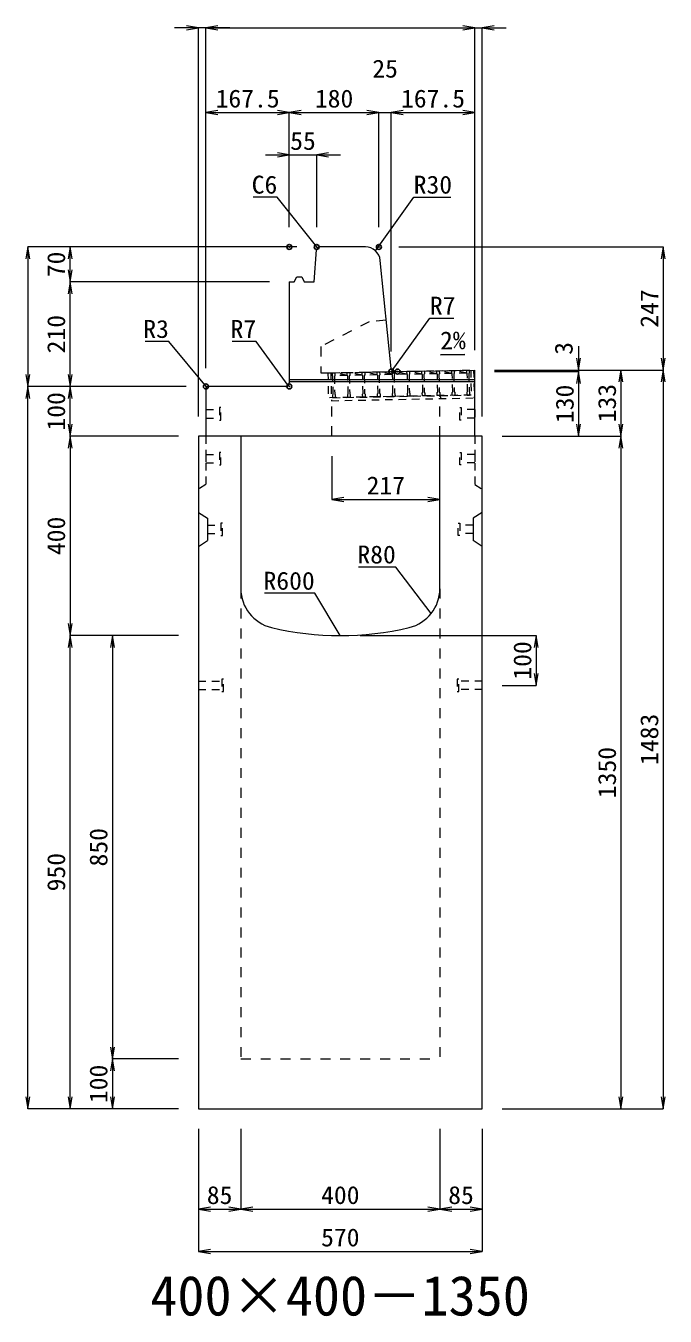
# Model space of a CAD drawing. Units: millimetres at full size; some dimension numbers follow another scale. Extents: x -18734 to 51600, y -18820 to 17820.
# Drawn here: x 37918 to 39203, y -7986 to -5396 of the extents above; entities that cross this region are included whole.
import ezdxf
from ezdxf.enums import TextEntityAlignment as Align

# ---------------------------------------------------------------- set-up
doc = ezdxf.new("R2010")
doc.units = ezdxf.units.MM
doc.header["$LTSCALE"] = 20
doc.header["$PDMODE"] = 32
doc.header["$PDSIZE"] = 10
doc.linetypes.add('USER1', pattern=[2, 1, -1])
doc.linetypes.add('USER2', pattern=[1.35, 0.75, -0.6])
for name, color, linetype, lineweight in [('インサート', 3, 'USER2', 9), ('グレーチング', 7, 'USER2', 5), ('受枠', 3, 'USER2', 9), ('寸法線', 7, 'Continuous', 13), ('引出線', 4, 'Continuous', 13), ('本体', 2, 'Continuous', 13), ('目地', 132, 'Continuous', 5)]:
    doc.layers.add(name, color=color, linetype=linetype, lineweight=lineweight)
doc.layers.add('作業エリア', color=11, linetype='Continuous')
doc.layers.add('文字', color=7, linetype='Continuous')
doc.styles.add('ＭＳ 明朝', font='')
doc.styles.get('ＭＳ 明朝').set_extended_font_data('MS Mincho')

# ---------------------------------------------------------------- blocks, each defined once
blk = doc.blocks.new('open_arrow')
at = {"color": 0, "linetype": 'Continuous', "lineweight": -2}
blk.add_lwpolyline([(7.5, 1.25), (0, 0), (7.5, -1.25)], dxfattribs=at)

msp = doc.modelspace()

# ---------------------------------------------------------------- linework, layer by layer
at = {"layer": 'インサート'}
for p, q in [((38310, -6162.5), (38307, -6162.5)), ((38307, -6162.5), (38307, -6187.5)), ((38310, -6187.5), (38310, -6162.5)), ((38790, -6162.5), (38793, -6162.5)), ((38790, -6187.5), (38790, -6162.5)), ((38793, -6162.5), (38793, -6187.5)), ((38280, -6166.5), (38307, -6166.5)), ((38280, -6166.5), (38280, -6183.5)), ((38280, -6183.5), (38307, -6183.5)), ((38307, -6187.5), (38310, -6187.5)), ((38793, -6187.5), (38790, -6187.5)), ((38820, -6166.5), (38793, -6166.5)), ((38820, -6183.5), (38793, -6183.5)), ((38820, -6166.5), (38820, -6183.5)), ((38280, -6256.5), (38307, -6256.5)), ((38280, -6256.5), (38280, -6273.5)), ((38310, -6252.5), (38307, -6252.5)), ((38307, -6252.5), (38307, -6277.5)), ((38310, -6277.5), (38310, -6252.5)), ((38790, -6252.5), (38793, -6252.5)), ((38790, -6277.5), (38790, -6252.5)), ((38793, -6252.5), (38793, -6277.5)), ((38820, -6256.5), (38793, -6256.5)), ((38820, -6256.5), (38820, -6273.5)), ((38280, -6273.5), (38307, -6273.5)), ((38307, -6277.5), (38310, -6277.5)), ((38793, -6277.5), (38790, -6277.5)), ((38820, -6273.5), (38793, -6273.5)), ((38313.2, -6394.5), (38310.2, -6394.5)), ((38310.2, -6394.5), (38310.2, -6419.5)), ((38313.2, -6419.5), (38313.2, -6394.5)), ((38786.8, -6394.5), (38789.8, -6394.5)), ((38786.8, -6419.5), (38786.8, -6394.5)), ((38789.8, -6394.5), (38789.8, -6419.5)), ((38283.2, -6398.5), (38310.2, -6398.5)), ((38283.2, -6398.5), (38283.2, -6415.5)), ((38283.2, -6415.5), (38310.2, -6415.5)), ((38310.2, -6419.5), (38313.2, -6419.5)), ((38789.8, -6419.5), (38786.8, -6419.5)), ((38816.8, -6398.5), (38789.8, -6398.5)), ((38816.8, -6415.5), (38789.8, -6415.5)), ((38816.8, -6398.5), (38816.8, -6415.5)), ((38315, -6707.5), (38312, -6707.5)), ((38312, -6707.5), (38312, -6732.5)), ((38315, -6732.5), (38315, -6707.5)), ((38788, -6707.5), (38785, -6707.5)), ((38785, -6707.5), (38785, -6732.5)), ((38788, -6732.5), (38788, -6707.5)), ((38265, -6711.5), (38312, -6711.5)), ((38265, -6711.5), (38265, -6728.5)), ((38265, -6728.5), (38312, -6728.5)), ((38312, -6732.5), (38315, -6732.5)), ((38785, -6732.5), (38788, -6732.5)), ((38835, -6711.5), (38788, -6711.5)), ((38835, -6728.5), (38788, -6728.5)), ((38835, -6728.5), (38835, -6711.5))]:
    msp.add_line(p, q, dxfattribs=at)
at = {"layer": 'グレーチング'}
for p, q in [((38533.97, -6092.54), (38808.92, -6087.21)), ((38564.08, -6097.95), (38538.97, -6092.44)), ((38564.08, -6097.95), (38539.08, -6098.44)), ((38594.07, -6097.37), (38568.96, -6091.86)), ((38594.07, -6097.37), (38569.08, -6097.86)), ((38624.07, -6096.79), (38598.96, -6091.28)), ((38624.07, -6096.79), (38599.07, -6097.28)), ((38654.06, -6096.21), (38628.95, -6090.7)), ((38654.06, -6096.21), (38629.07, -6096.7)), ((38684.06, -6095.63), (38658.95, -6090.12)), ((38684.06, -6095.63), (38659.06, -6096.12)), ((38714.05, -6095.05), (38688.94, -6089.54)), ((38714.05, -6095.05), (38689.06, -6095.54)), ((38744.05, -6094.47), (38718.93, -6088.96)), ((38744.05, -6094.47), (38719.05, -6094.95)), ((38774.04, -6093.89), (38748.93, -6088.38)), ((38774.04, -6093.89), (38749.05, -6094.37)), ((38804.04, -6093.31), (38778.92, -6087.8)), ((38804.04, -6093.31), (38779.04, -6093.79)), ((38534.94, -6142.53), (38809.89, -6137.21))]:
    msp.add_line(p, q, dxfattribs=at)
for points in [[(38533.97, -6092.54), (38538.97, -6092.44), (38539.08, -6098.44), (38538.1, -6099.46), (38538.8, -6135.45), (38539.82, -6136.43), (38539.94, -6142.43), (38534.94, -6142.53), (38534.82, -6136.53), (38535.8, -6135.51), (38535.1, -6099.52), (38534.09, -6098.53)], [(38568.8, -6134.87), (38569.81, -6135.85), (38569.93, -6141.85), (38564.93, -6141.95), (38564.82, -6135.95), (38565.8, -6134.93), (38565.1, -6098.93), (38564.08, -6097.95), (38563.96, -6091.96), (38568.96, -6091.86), (38569.08, -6097.86), (38568.1, -6098.88)], [(38598.79, -6134.29), (38599.81, -6135.27), (38599.92, -6141.27), (38594.93, -6141.37), (38594.81, -6135.37), (38595.79, -6134.35), (38595.09, -6098.35), (38594.07, -6097.37), (38593.96, -6091.38), (38598.96, -6091.28), (38599.07, -6097.28), (38598.09, -6098.3)], [(38628.78, -6133.71), (38629.8, -6134.69), (38629.92, -6140.69), (38624.92, -6140.79), (38624.8, -6134.79), (38625.78, -6133.77), (38625.09, -6097.77), (38624.07, -6096.79), (38623.95, -6090.79), (38628.95, -6090.7), (38629.07, -6096.7), (38628.09, -6097.72)], [(38658.78, -6133.13), (38659.8, -6134.11), (38659.91, -6140.11), (38654.91, -6140.2), (38654.8, -6134.21), (38655.78, -6133.19), (38655.08, -6097.19), (38654.06, -6096.21), (38653.95, -6090.21), (38658.95, -6090.12), (38659.06, -6096.12), (38658.08, -6097.14)], [(38685.77, -6132.61), (38685.08, -6096.61), (38684.06, -6095.63), (38683.94, -6089.63), (38688.94, -6089.54), (38689.06, -6095.54), (38688.08, -6096.55), (38688.77, -6132.55), (38689.79, -6133.53), (38689.91, -6139.53), (38684.91, -6139.62), (38684.79, -6133.63)], [(38715.77, -6132.03), (38715.07, -6096.03), (38714.05, -6095.05), (38713.94, -6089.05), (38718.93, -6088.96), (38719.05, -6094.95), (38718.07, -6095.97), (38718.77, -6131.97), (38719.79, -6132.95), (38719.9, -6138.95), (38714.9, -6139.04), (38714.79, -6133.04)], [(38749.05, -6094.37), (38748.06, -6095.39), (38748.76, -6131.39), (38749.78, -6132.37), (38749.9, -6138.37), (38744.9, -6138.46), (38744.78, -6132.46), (38745.76, -6131.44), (38745.07, -6095.45), (38744.05, -6094.47), (38743.93, -6088.47), (38748.93, -6088.38)], [(38779.04, -6093.79), (38778.06, -6094.81), (38778.76, -6130.81), (38779.78, -6131.79), (38779.89, -6137.79), (38774.89, -6137.88), (38774.78, -6131.88), (38775.76, -6130.86), (38775.06, -6094.87), (38774.04, -6093.89), (38773.92, -6087.89), (38778.92, -6087.8)], [(38804.89, -6137.3), (38804.77, -6131.3), (38805.75, -6130.28), (38805.05, -6094.29), (38804.04, -6093.31), (38803.92, -6087.31), (38808.92, -6087.21), (38809.03, -6093.21), (38808.05, -6094.23), (38808.75, -6130.23), (38809.77, -6131.21), (38809.89, -6137.21)]]:
    msp.add_lwpolyline(points, close=True, dxfattribs=at)
at = {"layer": '作業エリア'}
for p in [(38447.5, -5840), (38447.5, -5840), (38502.5, -5840), (38627.5, -5840), (38652.5, -6090), (38665, -6090), (38280, -6120), (38447.5, -6120)]:
    msp.add_point(p, dxfattribs=at)
at = {"layer": '受枠'}
for p, q in [((38524.97, -6092.71), (38817.92, -6087.04)), ((38817.92, -6087.04), (38819, -6143.03)), ((38524.97, -6092.71), (38525.94, -6142.7)), ((38530.97, -6092.59), (38532.05, -6148.58)), ((38811.92, -6087.16), (38812.89, -6137.15)), ((38812.89, -6137.15), (38525.94, -6142.7)), ((38532.05, -6148.58), (38819, -6143.03))]:
    msp.add_line(p, q, dxfattribs=at)
at = {"layer": '受枠', "linetype": 'Continuous'}
msp.add_line((38750.9, -6138.35), (38751.01, -6144.35), dxfattribs=at)
at = {"layer": '寸法線'}
for p, q in [((38328, -5400.05), (38217, -5400.05)), ((38265, -6180), (38265, -5400.05)), ((38280, -5400.05), (38820, -5400.05)), ((38280, -6083), (38280, -5400.05)), ((38280, -6083), (38280, -5400.05)), ((38772, -5400.05), (38883, -5400.05)), ((38820, -6047), (38820, -5400.05)), ((38820, -6047), (38820, -5400.05)), ((38835, -6180), (38835, -5400.05)), ((38280, -5570.05), (38447.5, -5570.05)), ((38280, -6083), (38280, -5570.05)), ((38447.5, -5800), (38447.5, -5570.05)), ((38447.5, -5570.05), (38627.5, -5570.05)), ((38447.5, -5800), (38447.5, -5570.05)), ((38579.5, -5570.05), (38700.5, -5570.05)), ((38627.5, -5800), (38627.5, -5570.05)), ((38627.5, -5800), (38627.5, -5570.05)), ((38652.5, -6050), (38652.5, -5570.05)), ((38652.5, -5570.05), (38820, -5570.05)), ((38652.5, -6050), (38652.5, -5570.05)), ((38820, -6047), (38820, -5570.05)), ((38399.5, -5655.05), (38550.5, -5655.05)), ((38447.5, -5800), (38447.5, -5655.05)), ((38502.5, -5800), (38502.5, -5655.05)), ((37922.06, -5840), (37922.06, -6120)), ((38462.5, -5840), (37922.06, -5840)), ((38007.06, -5910), (38007.06, -5840)), ((38462.5, -5840), (38007.06, -5840)), ((38667.5, -5840), (39198.78, -5840)), ((39198.78, -5840), (39198.78, -6087)), ((38007.06, -6120), (38007.06, -5910)), ((38407.5, -5910), (38007.06, -5910)), ((38407.5, -5910), (38007.06, -5910)), ((39028.78, -6039), (39028.78, -6138)), ((38860, -6087), (39028.78, -6087)), ((38860, -6087), (39113.78, -6087)), ((38860, -6087), (39198.78, -6087)), ((38860, -6087), (39198.78, -6087)), ((39113.78, -6087), (39113.78, -6220)), ((39198.78, -6087), (39198.78, -7570)), ((38860, -6090), (39028.78, -6090)), ((38860, -6090), (39028.78, -6090)), ((39028.78, -6090), (39028.78, -6220)), ((38240, -6120), (37922.06, -6120)), ((37922.06, -7570), (37922.06, -6120)), ((38240, -6120), (37922.06, -6120)), ((38007.06, -6220), (38007.06, -6120)), ((38240, -6120), (38007.06, -6120)), ((38240, -6120), (38007.06, -6120)), ((38007.06, -6220), (38007.06, -6620)), ((38225, -6220), (38007.06, -6220)), ((38225, -6220), (38007.06, -6220)), ((38875, -6220), (39028.78, -6220)), ((38875, -6220), (39113.78, -6220)), ((38875, -6220), (39113.78, -6220)), ((39113.78, -6220), (39113.78, -7570)), ((38533, -6260), (38533, -6346.67)), ((38533, -6346.67), (38750, -6346.67)), ((38225, -6620), (38007.06, -6620)), ((38007.06, -7570), (38007.06, -6620)), ((38225, -6620), (38007.06, -6620)), ((38092.06, -6620), (38092.06, -7470)), ((38225, -6620), (38092.06, -6620)), ((38590, -6620), (38943.78, -6620)), ((38943.78, -6620), (38943.78, -6720)), ((38875, -6720), (38943.78, -6720)), ((38225, -7470), (38092.06, -7470)), ((38092.06, -7470), (38092.06, -7570)), ((38225, -7470), (38092.06, -7470)), ((38225, -7570), (37922.06, -7570)), ((38225, -7570), (38007.06, -7570)), ((38225, -7570), (38092.06, -7570)), ((38875, -7570), (39113.78, -7570)), ((38875, -7570), (39198.78, -7570)), ((38265, -7610), (38265, -7771.16)), ((38265, -7610), (38265, -7856.16)), ((38350, -7610), (38350, -7771.16)), ((38350, -7610), (38350, -7771.16)), ((38750, -7610), (38750, -7771.16)), ((38750, -7610), (38750, -7771.16)), ((38835, -7610), (38835, -7771.16)), ((38835, -7610), (38835, -7856.16)), ((38265, -7771.16), (38350, -7771.16)), ((38350, -7771.16), (38750, -7771.16)), ((38750, -7771.16), (38835, -7771.16)), ((38265, -7856.16), (38835, -7856.16))]:
    msp.add_line(p, q, dxfattribs=at)
at = {"layer": '引出線'}
for points in [[(38505.29, -5842.99), (38423.41, -5740.07), (38375.07, -5740.07)], [(38620.48, -5847.76), (38697.4, -5740.07), (38772.08, -5740.07)], [(38654.14, -6088.19), (38730, -5982.98), (38777.93, -5982.98)], [(38280.88, -6120.88), (38205.62, -6029.7), (38157.89, -6029.7)], [(38445.45, -6117.95), (38380.97, -6029.7), (38333.04, -6029.7)], [(38751.14, -6056.74), (38799.85, -6055.77), (38751.11, -6056.74)], [(38732.76, -6575.58), (38661.5, -6482.47), (38586.83, -6482.47)], [(38550, -6620), (38498.63, -6535.25), (38397.63, -6535.25)]]:
    msp.add_lwpolyline(points, dxfattribs=at)
at = {"layer": '本体'}
for p, q in [((38497.5, -5910), (38502.07, -5845.98)), ((38502.07, -5845.98), (38508.5, -5840)), ((38600.35, -5840), (38508.5, -5840)), ((38651.87, -6083.7), (38630.2, -5867.01)), ((38457.5, -5910), (38462.5, -5900)), ((38462.5, -5900), (38472.5, -5900)), ((38472.5, -5900), (38477.5, -5910)), ((38447.5, -5910), (38447.5, -6113)), ((38447.5, -5910), (38457.5, -5910)), ((38477.5, -5910), (38497.5, -5910)), ((38665, -6090), (38820, -6087)), ((38820, -6220), (38820, -6087)), ((38665, -6090), (38658.83, -6090)), ((38280, -6123), (38280, -6220)), ((38440.5, -6120), (38283, -6120)), ((38265, -6220), (38265, -7570)), ((38350, -6220), (38265, -6220)), ((38820, -6220), (38280, -6220)), ((38350, -6220), (38350, -6525.96)), ((38750, -6525.96), (38750, -6220)), ((38835, -6220), (38750, -6220)), ((38835, -7570), (38835, -6220)), ((38265, -7570), (38835, -7570))]:
    msp.add_line(p, q, dxfattribs=at)
at = {"layer": '本体', "linetype": 'USER1'}
for p, q in [((38608, -5990), (38511, -6040)), ((38642.2, -5987), (38608, -5990)), ((38511, -6040), (38511, -6092.98)), ((38511, -6092.98), (38665, -6090)), ((38750, -6220), (38750, -6138.36)), ((38533, -6220), (38533, -6142.56))]:
    msp.add_line(p, q, dxfattribs=at)
at = {"layer": '本体', "linetype": 'USER2', "lineweight": 9}
for p, q in [((38280, -6220), (38280, -6317)), ((38820, -6220), (38820, -6317)), ((38280, -6317), (38265, -6326.5)), ((38820, -6317), (38835, -6326.5))]:
    msp.add_line(p, q, dxfattribs=at)
at = {"layer": '本体', "lineweight": 9}
for p, q in [((38265, -6373), (38283.2, -6384.5)), ((38283.2, -6384.5), (38283.2, -6429.5)), ((38835, -6373), (38816.8, -6384.5)), ((38816.8, -6384.5), (38816.8, -6429.5)), ((38265, -6441), (38283.2, -6429.5)), ((38835, -6441), (38816.8, -6429.5))]:
    msp.add_line(p, q, dxfattribs=at)
at = {"layer": '本体', "linetype": 'USER1', "lineweight": 15}
for p, q in [((38350, -6525.96), (38350, -7470)), ((38750, -6525.96), (38750, -7470)), ((38350, -7470), (38750, -7470))]:
    msp.add_line(p, q, dxfattribs=at)
at = {"layer": '本体'}
for centre, radius, start, end in [((38600.35, -5870), 30, 5.71059, 90), ((38658.83, -6083), 7, 185.71059, 270), ((38440.5, -6113), 7, 270, 0), ((38283, -6123), 3, 90, 180), ((38430, -6525.96), 80, 180, 256.65764), ((38670, -6525.96), 80, 283.34236, 0), ((38550, -6020), 600, 256.65764, 283.34236)]:
    msp.add_arc(centre, radius, start, end, dxfattribs=at)
at = {"layer": '目地'}
for p, q in [((38820, -6107), (38447.5, -6107)), ((38820, -6111), (38447.5, -6111))]:
    msp.add_line(p, q, dxfattribs=at)

# ---------------------------------------------------------------- block references
at = {"layer": '寸法線', "xscale": 3.2, "yscale": 3.2}
for p, rotation in [((38265, -5400.05), 180), ((38820, -5400.05), 180), ((38820, -5400.05), 180), ((38447.5, -5570.05), 180), ((38627.5, -5570.05), 180), ((38627.5, -5570.05), 180), ((38820, -5570.05), 180), ((38447.5, -5655.05), 180), ((37922.06, -5840), 270), ((38007.06, -5840), 270), ((39198.78, -5840), 270), ((38007.06, -5910), 90), ((38007.06, -5910), 270), ((39028.78, -6087), 90), ((39113.78, -6087), 270), ((39198.78, -6087), 90), ((39198.78, -6087), 270), ((37922.06, -6120), 90), ((38007.06, -6120), 90), ((39028.78, -6090), 270), ((39028.78, -6090), 270), ((37922.06, -6120), 270), ((38007.06, -6120), 270), ((38007.06, -6220), 90), ((39028.78, -6220), 90), ((39113.78, -6220), 90), ((38007.06, -6220), 270), ((39113.78, -6220), 270), ((38750, -6346.67), 180), ((38007.06, -6620), 90), ((38007.06, -6620), 270), ((38092.06, -6620), 270), ((38943.78, -6620), 270), ((38943.78, -6720), 90), ((38092.06, -7470), 90), ((38092.06, -7470), 270), ((37922.06, -7570), 90), ((38007.06, -7570), 90), ((38092.06, -7570), 90), ((39113.78, -7570), 90), ((39198.78, -7570), 90), ((38350, -7771.16), 180), ((38750, -7771.16), 180), ((38835, -7771.16), 180), ((38835, -7856.16), 180)]:
    msp.add_blockref('open_arrow', p, dxfattribs=dict(at, rotation=rotation))
for p in [(38280, -5400.05), (38280, -5400.05), (38835, -5400.05), (38280, -5570.05), (38447.5, -5570.05), (38652.5, -5570.05), (38652.5, -5570.05), (38502.5, -5655.05), (38533, -6346.67), (38265, -7771.16), (38350, -7771.16), (38750, -7771.16), (38265, -7856.16)]:
    msp.add_blockref('open_arrow', p, dxfattribs=at)
at = {"layer": '引出線', "xscale": 0.0533, "yscale": 0.0533}
for p, rotation in [((38505.29, -5842.99), 128.5), ((38620.48, -5847.76), 54.5), ((38751.14, -6056.74), 1.1), ((38654.14, -6088.19), 54.2), ((38280.88, -6120.88), 129.5), ((38445.45, -6117.95), 126.2), ((38732.76, -6575.58), 127.4), ((38550, -6620), 121.2)]:
    msp.add_blockref('open_arrow', p, dxfattribs=dict(at, rotation=rotation))

# ---------------------------------------------------------------- texts
at = {"layer": '寸法線', "style": 'ＭＳ 明朝', "width": 1.05}
for s, p in [('25', (38640, -5482.05)), ('167.5', (38363.75, -5542.05)), ('180', (38537.5, -5542.05)), ('167.5', (38736.25, -5542.05)), ('55', (38475, -5627.05)), ('217', (38641.5, -6318.67)), ('85', (38307.5, -7743.16)), ('400', (38550, -7743.16)), ('85', (38792.5, -7743.16)), ('570', (38550, -7828.16))]:
    msp.add_text(s, height=36.03, dxfattribs=at).set_placement(p, align=Align.MIDDLE_CENTER)
for s, p in [('70', (37979.06, -5875)), ('247', (39170.78, -5963.5)), ('210', (37979.06, -6015)), ('3', (38998.78, -6043.66)), ('100', (37979.06, -6170)), ('130', (39000.78, -6155)), ('133', (39085.78, -6153.5)), ('400', (37979.06, -6420)), ('100', (38915.78, -6670)), ('1483', (39170.78, -6828.5)), ('1350', (39085.78, -6895)), ('850', (38064.06, -7045)), ('950', (37979.06, -7095)), ('100', (38064.06, -7520))]:
    msp.add_text(s, height=36.03, rotation=90, dxfattribs=at).set_placement(p, align=Align.MIDDLE_CENTER)
at = {"layer": '引出線', "style": 'ＭＳ 明朝', "width": 1.05}
for s, p in [('C6', (38423.41, -5696.87)), ('R3', (38205.62, -5986.5)), ('R7', (38380.97, -5986.5)), ('R80', (38661.5, -6439.27)), ('R600', (38498.63, -6492.05))]:
    msp.add_text(s, height=36.03, dxfattribs=at).set_placement(p, align=Align.TOP_RIGHT)
for s, p in [('R30', (38697.4, -5696.87)), ('R7', (38730, -5939.78))]:
    msp.add_text(s, height=36.03, dxfattribs=at).set_placement(p, align=Align.TOP_LEFT)
msp.add_text('2%', height=36.03, rotation=1.146, dxfattribs=at).set_placement((38750.17, -6009.85), align=Align.TOP_LEFT)
at = {"layer": '文字', "style": 'ＭＳ 明朝'}
msp.add_text('400×400－1350', height=80.06, dxfattribs=at).set_placement((38549.52, -7944.97), align=Align.MIDDLE_CENTER)

doc.saveas('drawing.dxf')
